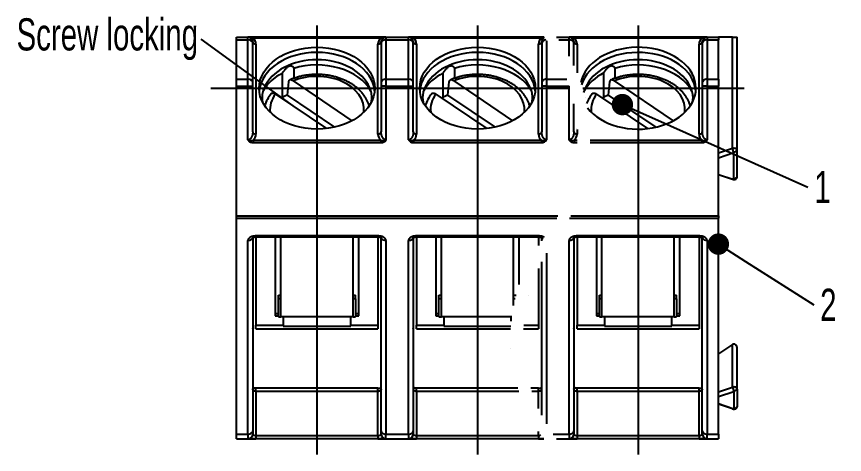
# Model space of a CAD drawing. Header units: millimetres. Extents: x 6 to 292, y 5 to 204.
# Drawn here: x 74.1 to 138.5, y 100.1 to 134.1 of the extents above; entities that cross this region are included whole.
import ezdxf
from ezdxf import colors
from ezdxf.entities.mleader import LeaderData, LeaderLine
from ezdxf.lldxf.tags import DXFTag
from ezdxf.math import Vec2, Vec3

# ---------------------------------------------------------------- set-up
doc = ezdxf.new("R2010")
doc.units = ezdxf.units.MM
for name, color, linetype in [('200123617', 7, 'Continuous'), ('DV3_尺寸层', 7, 'Continuous'), ('DV4_尺寸层', 7, 'Continuous'), ('尺寸层', 7, 'Continuous')]:
    doc.layers.add(name, color=color, linetype=linetype)
tags = doc.linetypes.add('CENTER2', pattern=[28.575, 19.05, -3.175, 3.175, -3.175]).pattern_tags.tags
tags[10:11] = [DXFTag(74, 4), DXFTag(75, 0), DXFTag(340, '0'), DXFTag(46, 0.0), DXFTag(50, 0.0), DXFTag(44, 0.0), DXFTag(45, 0.0)]
tags[8:9] = [DXFTag(74, 4), DXFTag(75, 0), DXFTag(340, '0'), DXFTag(46, 0.0), DXFTag(50, 0.0), DXFTag(44, 0.0), DXFTag(45, 0.0)]
tags[6:7] = [DXFTag(74, 4), DXFTag(75, 0), DXFTag(340, '0'), DXFTag(46, 0.0), DXFTag(50, 0.0), DXFTag(44, 0.0), DXFTag(45, 0.0)]
tags[4:5] = [DXFTag(74, 4), DXFTag(75, 0), DXFTag(340, '0'), DXFTag(46, 0.0), DXFTag(50, 0.0), DXFTag(44, 0.0), DXFTag(45, 0.0)]
tags = doc.linetypes.add('DIVIDE2', pattern=[15.875, 6.35, -3.175, 0, -3.175, 0, -3.175]).pattern_tags.tags
tags[14:15] = [DXFTag(74, 4), DXFTag(75, 0), DXFTag(340, '0'), DXFTag(46, 0.0), DXFTag(50, 0.0), DXFTag(44, 0.0), DXFTag(45, 0.0)]
tags[12:13] = [DXFTag(74, 4), DXFTag(75, 0), DXFTag(340, '0'), DXFTag(46, 0.0), DXFTag(50, 0.0), DXFTag(44, 0.0), DXFTag(45, 0.0)]
tags[10:11] = [DXFTag(74, 4), DXFTag(75, 0), DXFTag(340, '0'), DXFTag(46, 0.0), DXFTag(50, 0.0), DXFTag(44, 0.0), DXFTag(45, 0.0)]
tags[8:9] = [DXFTag(74, 4), DXFTag(75, 0), DXFTag(340, '0'), DXFTag(46, 0.0), DXFTag(50, 0.0), DXFTag(44, 0.0), DXFTag(45, 0.0)]
tags[6:7] = [DXFTag(74, 4), DXFTag(75, 0), DXFTag(340, '0'), DXFTag(46, 0.0), DXFTag(50, 0.0), DXFTag(44, 0.0), DXFTag(45, 0.0)]
tags[4:5] = [DXFTag(74, 4), DXFTag(75, 0), DXFTag(340, '0'), DXFTag(46, 0.0), DXFTag(50, 0.0), DXFTag(44, 0.0), DXFTag(45, 0.0)]

# ---------------------------------------------------------------- blocks, each defined once
blk = doc.blocks.new('_DOT')
at = {"color": 0}
blk.add_line((0, 0), (-1, 0), dxfattribs=at)
at = {"color": 0, "const_width": 0.333}
blk.add_lwpolyline([(-0.1665, 0, 1), (0.1665, 0, 1)], format="xyb", close=True, dxfattribs=at)
blk = doc.blocks.new('_SE_FILLED')
at = {"color": 0}
blk.add_line((0, 0), (-1, 0), dxfattribs=at)
blk.add_solid([(0, 0), (-1, -0.1665), (-1, 0.1665), (0, 0)], dxfattribs=at)
blk = doc.blocks.new('SE3')
at = {"layer": '200123617', "color": 7, "linetype": 'Continuous'}
for p, q in [((91.21, 132.53), (92.085, 132.53)), ((91.21, 132.53), (92.085, 132.53)), ((91.21, 132.311), (91.21, 132.53)), ((91.21, 129.25), (91.21, 132.311)), ((91.21, 132.311), (92.085, 132.311)), ((92.487, 132.53), (92.085, 132.53)), ((92.085, 132.311), (92.085, 132.53)), ((92.085, 129.25), (92.085, 132.311)), ((92.46, 132.045), (92.46, 132.155)), ((92.487, 132.53), (92.828, 132.53)), ((102.433, 132.53), (92.487, 132.53)), ((92.487, 132.457), (92.487, 132.53)), ((102.433, 132.457), (92.487, 132.457)), ((102.835, 132.53), (102.433, 132.53)), ((102.433, 132.457), (102.433, 132.53)), ((102.46, 132.155), (102.46, 132.045)), ((102.835, 132.53), (104.585, 132.53)), ((102.835, 132.53), (102.835, 132.311)), ((102.835, 132.311), (104.585, 132.311)), ((102.835, 132.311), (102.835, 129.25)), ((104.987, 132.53), (104.585, 132.53)), ((104.585, 132.311), (104.585, 132.53)), ((104.585, 129.25), (104.585, 132.311)), ((104.96, 132.045), (104.96, 132.155)), ((114.933, 132.53), (104.987, 132.53)), ((104.987, 132.457), (104.987, 132.53)), ((114.933, 132.457), (104.987, 132.457)), ((115.12, 132.53), (114.933, 132.53)), ((114.933, 132.457), (114.933, 132.53)), ((114.96, 132.155), (114.96, 132.045)), ((115.335, 132.236), (115.335, 129.25)), ((92.46, 128.985), (92.46, 132.045)), ((92.71, 131.979), (92.71, 124.986)), ((102.21, 124.986), (102.21, 131.979)), ((102.46, 132.045), (102.46, 128.985)), ((104.96, 128.985), (104.96, 132.045)), ((105.21, 131.979), (105.21, 124.986)), ((114.71, 124.986), (114.71, 131.979)), ((114.96, 132.045), (114.96, 128.985)), ((94.791, 127.848), (94.791, 129.742)), ((95.657, 130.095), (95.657, 129.317)), ((107.291, 127.848), (107.291, 129.742)), ((108.157, 130.095), (108.157, 129.317)), ((91.21, 128.72), (91.21, 129.25)), ((91.21, 129.25), (92.085, 129.25)), ((92.085, 128.72), (92.085, 129.25)), ((92.46, 128.72), (92.46, 128.985)), ((95.236, 129.046), (95.135, 128.022)), ((95.608, 129.117), (100.188, 126.023)), ((102.46, 128.985), (102.46, 128.72)), ((102.835, 129.25), (104.585, 129.25)), ((102.835, 129.25), (102.835, 128.72)), ((104.585, 128.72), (104.585, 129.25)), ((104.96, 128.72), (104.96, 128.985)), ((107.736, 129.046), (107.635, 128.022)), ((108.108, 129.117), (112.688, 126.023)), ((114.96, 128.985), (114.96, 128.72)), ((115.335, 129.25), (115.335, 128.72)), ((115.335, 129.25), (116.91, 129.25)), ((91.21, 128.72), (92.085, 128.72)), ((91.21, 118.634), (91.21, 128.72)), ((92.085, 124.538), (92.085, 128.72)), ((92.085, 128.72), (92.46, 128.72)), ((92.46, 125.163), (92.46, 128.72)), ((102.835, 128.72), (102.46, 128.72)), ((102.46, 128.72), (102.46, 125.163)), ((102.835, 128.72), (104.585, 128.72)), ((102.835, 128.72), (102.835, 124.538)), ((104.585, 124.538), (104.585, 128.72)), ((104.585, 128.72), (104.96, 128.72)), ((104.96, 125.163), (104.96, 128.72)), ((114.96, 128.72), (114.96, 125.163)), ((115.335, 128.72), (114.96, 128.72)), ((115.335, 128.72), (115.335, 124.538)), ((115.335, 128.72), (117.085, 128.72)), ((117.085, 124.538), (117.085, 128.72)), ((94.226, 128.095), (98.194, 125.414)), ((95.135, 128.022), (98.834, 125.523)), ((106.726, 128.095), (110.694, 125.414)), ((107.635, 128.022), (111.334, 125.523)), ((117.46, 125.163), (117.46, 127.33)), ((117.71, 125.337), (117.71, 124.986)), ((92.487, 124.507), (102.433, 124.507)), ((92.487, 124.507), (92.487, 124.331)), ((102.433, 124.507), (102.433, 124.331)), ((104.96, 124.501), (104.987, 124.507)), ((104.987, 124.507), (114.933, 124.507)), ((104.987, 124.507), (104.987, 124.331)), ((114.933, 124.507), (114.933, 124.331)), ((117.487, 124.507), (117.723, 124.507)), ((117.487, 124.507), (117.487, 124.331)), ((92.487, 124.331), (102.433, 124.331)), ((104.96, 124.331), (104.987, 124.331)), ((104.987, 124.331), (114.933, 124.331)), ((117.487, 124.331), (117.719, 124.331)), ((91.21, 118.634), (116.216, 118.634)), ((91.21, 118.457), (91.21, 118.634)), ((91.21, 118.457), (116.121, 118.457)), ((91.21, 101.646), (91.21, 118.457)), ((92.085, 101.646), (92.085, 116.709)), ((92.46, 116.974), (92.46, 101.912)), ((102.212, 117.063), (92.71, 117.063)), ((92.71, 116.99), (92.71, 117.063)), ((92.71, 116.99), (92.71, 110.125)), ((92.71, 116.99), (102.21, 116.99)), ((94.21, 116.99), (94.21, 110.863)), ((94.647, 110.771), (94.647, 116.99)), ((100.272, 110.771), (100.272, 116.99)), ((100.71, 110.863), (100.71, 116.99)), ((102.21, 116.99), (102.21, 110.125)), ((102.46, 101.912), (102.46, 116.935)), ((102.835, 116.709), (102.835, 101.646)), ((104.585, 101.646), (104.585, 116.709)), ((104.96, 116.974), (104.96, 101.912)), ((114.712, 117.063), (105.21, 117.063)), ((105.21, 116.99), (105.21, 117.063)), ((105.21, 116.99), (105.21, 110.125)), ((105.21, 116.99), (114.71, 116.99)), ((106.71, 116.99), (106.71, 110.863)), ((107.147, 110.771), (107.147, 116.99)), ((112.772, 111.663), (112.772, 116.99)), ((113.21, 113.286), (113.21, 116.99)), ((114.71, 116.99), (114.71, 116.326)), ((114.96, 116.687), (114.96, 116.935)), ((94.46, 112.186), (94.46, 112.461)), ((94.46, 112.461), (94.647, 112.461)), ((94.46, 110.771), (94.46, 112.186)), ((94.647, 112.186), (94.46, 112.186)), ((100.272, 112.461), (100.46, 112.461)), ((100.46, 112.186), (100.272, 112.186)), ((100.46, 112.186), (100.46, 112.461)), ((100.46, 112.186), (100.46, 110.771)), ((106.96, 112.186), (106.96, 112.461)), ((106.96, 112.461), (107.147, 112.461)), ((106.96, 110.771), (106.96, 112.186)), ((107.147, 112.186), (106.96, 112.186)), ((112.772, 112.461), (112.96, 112.461)), ((112.889, 112.186), (112.772, 112.186)), ((94.21, 111.047), (94.46, 111.047)), ((94.21, 110.863), (94.46, 110.863)), ((100.46, 111.047), (100.71, 111.047)), ((100.46, 110.863), (100.71, 110.863)), ((106.71, 111.047), (106.96, 111.047)), ((106.71, 110.863), (106.96, 110.863)), ((94.46, 110.771), (94.647, 110.771)), ((94.835, 110.771), (94.647, 110.771)), ((94.835, 110.771), (94.835, 110.039)), ((100.085, 110.771), (94.835, 110.771)), ((100.085, 110.039), (100.085, 110.771)), ((100.272, 110.771), (100.085, 110.771)), ((100.272, 110.771), (100.46, 110.771)), ((106.96, 110.771), (107.147, 110.771)), ((107.335, 110.771), (107.147, 110.771)), ((107.335, 110.771), (107.335, 110.039)), ((112.585, 110.771), (107.335, 110.771)), ((112.585, 110.428), (112.585, 110.771)), ((112.625, 110.771), (112.585, 110.771)), ((92.71, 109.854), (92.71, 110.125)), ((92.71, 110.125), (94.835, 110.125)), ((92.71, 109.854), (102.21, 109.854)), ((94.835, 110.039), (100.085, 110.039)), ((100.085, 110.125), (102.21, 110.125)), ((102.21, 110.125), (102.21, 109.854)), ((105.21, 109.854), (105.21, 110.125)), ((105.21, 110.125), (107.335, 110.125)), ((105.21, 109.854), (112.539, 109.854)), ((107.335, 110.039), (112.551, 110.039)), ((102.21, 105.226), (92.71, 105.226)), ((92.71, 104.976), (92.71, 105.224)), ((102.21, 104.976), (102.21, 105.226)), ((113.104, 105.226), (105.21, 105.226)), ((105.21, 104.976), (105.21, 105.224)), ((102.21, 104.976), (92.71, 104.976)), ((92.71, 104.976), (92.71, 101.53)), ((102.21, 101.53), (102.21, 104.976)), ((113.184, 104.976), (105.21, 104.976)), ((105.21, 104.976), (105.21, 101.53)), ((92.46, 101.912), (92.46, 101.655)), ((102.46, 101.655), (102.46, 101.912)), ((104.96, 101.912), (104.96, 101.655)), ((114.71, 101.53), (114.71, 101.86)), ((91.21, 101.646), (92.085, 101.646)), ((91.21, 101.28), (91.21, 101.646)), ((91.21, 101.28), (92.085, 101.28)), ((92.085, 101.646), (92.085, 101.28)), ((92.108, 101.28), (92.71, 101.28)), ((92.71, 101.53), (92.71, 101.28)), ((102.21, 101.53), (92.71, 101.53)), ((102.21, 101.28), (92.71, 101.28)), ((102.21, 101.53), (102.21, 101.28)), ((102.21, 101.28), (102.813, 101.28)), ((102.835, 101.646), (104.585, 101.646)), ((102.835, 101.28), (102.835, 101.646)), ((102.835, 101.28), (104.585, 101.28)), ((104.585, 101.646), (104.585, 101.28)), ((104.608, 101.28), (105.21, 101.28)), ((114.71, 101.53), (105.21, 101.53)), ((105.21, 101.53), (105.21, 101.28)), ((114.71, 101.28), (105.21, 101.28)), ((114.71, 101.53), (114.71, 101.28)), ((114.71, 101.28), (115.12, 101.28))]:
    blk.add_line(p, q, dxfattribs=at)
for centre, radius, start, end in [((92.085, 132.155), 0.375, 0, 90), ((92.085, 131.979), 0.625, 0.00001, 49.96765), ((102.835, 131.979), 0.625, 130.03228, 180.00002), ((102.983, 130.576), 1.96, 94.34036, 106.30561), ((102.835, 132.155), 0.375, 90, 180), ((104.585, 132.155), 0.375, 0, 90), ((104.814, 131.792), 0.688, 75.4511, 77.76517), ((104.585, 131.979), 0.625, 0.00001, 49.96765), ((115.335, 131.979), 0.625, 130.03228, 180.00002), ((115.483, 130.576), 1.96, 100.11313, 106.30561), ((115.335, 132.155), 0.375, 118.69444, 180), ((95.848, 126.496), 2.544, 140.25256, 163.95155), ((108.348, 126.496), 2.544, 140.25256, 163.95649), ((92.336, 125.192), 0.701, 248.97663, 282.39388), ((92.085, 124.986), 0.625, 310.03178, 0), ((102.835, 124.986), 0.625, 180.00006, 229.96739), ((102.46, 124.773), 0.443, 266.54536, 327.96774), ((102.594, 125.049), 0.565, 253.41235, 295.21626), ((104.839, 125.212), 0.721, 249.32497, 279.6119), ((104.954, 124.764), 0.433, 211.54774, 270.77217), ((113.613, 124.416), 8.654, 179.43773, 180.56455), ((104.584, 124.986), 0.626, 310.05611, 359.99038), ((115.335, 124.986), 0.625, 180.00006, 229.96739), ((115.094, 125.049), 0.565, 253.41235, 295.21626), ((114.96, 124.773), 0.443, 266.54536, 327.96774), ((117.336, 125.192), 0.701, 248.97663, 282.39388), ((117.085, 124.986), 0.625, 310.03178, 0), ((102.241, 105.841), 0.616, 266.75644, 290.73011), ((92.085, 101.655), 0.375, 270, 0), ((92.122, 102.048), 0.766, 269.36436, 283.55732), ((92.332, 70.995), 30.291, 89.27514, 90.25357), ((92.723, 101.87), 0.34, 219.15833, 267.71576), ((102.588, 71.001), 30.285, 89.7463, 90.72491), ((102.196, 101.87), 0.34, 272.28424, 320.84167), ((102.835, 101.655), 0.375, 180, 270), ((102.814, 102.139), 0.859, 256.84837, 271.18333), ((104.585, 101.655), 0.375, 270, 0), ((104.622, 102.048), 0.766, 269.36436, 283.55732), ((104.832, 70.995), 30.291, 89.27514, 90.25357), ((105.223, 101.87), 0.34, 219.15833, 267.71576), ((115.088, 71.001), 30.285, 89.94627, 90.72491), ((114.696, 101.87), 0.34, 272.28424, 305.39625)]:
    blk.add_arc(centre, radius, start, end, dxfattribs=at)
for centre, major_axis, ratio, start_param, end_param in [((92.085, 132.045), (-0.375, 0), 0.707107, 3.141593, 4.712389), ((92.71, 132.155), (-0.25, 0), 0.707107, 0, 1.570796), ((102.21, 132.155), (0.25, 0), 0.707107, 4.712391, 6.283185), ((102.835, 132.045), (0.375, 0), 0.707107, 1.570796, 3.141593), ((104.585, 132.045), (-0.375, 0), 0.707107, 3.141593, 4.712389), ((105.21, 132.155), (-0.25, 0), 0.707107, 0, 1.570796), ((114.71, 132.155), (0.25, 0), 0.707107, 4.712391, 6.283185), ((115.335, 132.045), (0.375, 0), 0.707107, 1.708416, 3.141593), ((97.46, 128.152), (-4.5, 0), 0.707107, 3.204633, 6.220145), ((109.96, 128.152), (-4.5, 0), 0.707107, 3.204633, 6.220145), ((97.46, 127.749), (4.269, 0), 0.707107, 0.290879, 2.850714), ((97.46, 127.18), (4.5, 0), 0.707107, 0.371247, 1.983054), ((109.96, 127.749), (-4.269, 0), 0.707107, 3.432471, 5.992307), ((109.96, 127.18), (4.5, 0), 0.707107, 0.371247, 1.983054), ((97.46, 127.18), (4.5, 0), 0.707107, 2.205736, 2.769288), ((97.46, 126.888), (-3.656, 0), 0.707107, 3.064078, 5.24347), ((109.96, 127.18), (4.5, 0), 0.707107, 2.205736, 2.769288), ((109.96, 126.888), (-3.656, 0), 0.707107, 3.064078, 5.24347), ((92.085, 128.985), (-0.375, 0), 0.707107, 3.141593, 4.712389), ((102.835, 128.985), (0.375, 0), 0.707107, 1.570796, 3.141593), ((104.585, 128.985), (-0.375, 0), 0.707107, 3.141593, 4.712389), ((115.335, 128.985), (0.375, 0), 0.707107, 1.570796, 3.141593), ((97.46, 127.749), (4.269, 0), 0.707107, -3.432471, -3.421196), ((97.46, 127.749), (4.269, 0), 0.707107, 0.286917, 0.290879), ((109.96, 127.749), (-4.269, 0), 0.707107, -0.290879, -0.279603), ((109.96, 127.749), (-4.269, 0), 0.707107, 3.428509, 3.432471), ((97.46, 126.888), (3.656, 0), 0.707107, 2.655947, 3.219107), ((97.46, 125.474), (-4.289, 0), 0.707107, -0.99798, -0.86684), ((109.96, 126.888), (3.656, 0), 0.707107, 2.655947, 3.219107), ((109.96, 125.474), (-4.289, 0), 0.707107, -0.99798, -0.86684), ((92.71, 125.163), (-0.25, 0), 0.707107, 0, 1.570794), ((102.21, 125.163), (0.25, 0), 0.707107, 4.712389, 6.283185), ((105.21, 125.163), (-0.25, 0), 0.707107, 0, 1.570794), ((114.71, 125.163), (0.25, 0), 0.707107, 4.712389, 6.283185), ((117.71, 125.163), (-0.25, 0), 0.707107, 0, 1.570794), ((92.085, 116.974), (0.375, 0), 0.707107, 4.712389, 6.283185), ((102.835, 116.974), (-0.375, 0), 0.707001, 0.208736, 1.570927), ((104.585, 116.974), (0.375, 0), 0.707107, 4.712389, 6.283185), ((115.335, 116.974), (-0.375, 0), 0.707001, 0.208736, 0.692135), ((92.085, 101.912), (0.375, 0), 0.707107, 4.712389, 6.283185), ((102.835, 101.912), (-0.375, 0), 0.707107, 0, 1.570796), ((104.585, 101.912), (0.375, 0), 0.707107, 4.712389, 6.283185)]:
    blk.add_ellipse(centre, major_axis=major_axis, ratio=ratio, start_param=start_param, end_param=end_param, dxfattribs=at)
for centre in [(97.46, 128.553), (109.96, 128.553)]:
    blk.add_ellipse(centre, major_axis=(-4.5, 0), ratio=0.707107, dxfattribs=at)
for points, knots in [([(92.487, 132.457), (92.451, 132.463), (92.385, 132.473), (92.294, 132.495), (92.216, 132.514), (92.148, 132.528), (92.105, 132.529), (92.085, 132.53)], [0, 0, 0, 0, 0.262824, 0.490058, 0.683746, 0.850694, 1, 1, 1, 1]), ([(104.96, 132.464), (104.929, 132.471), (104.87, 132.485), (104.792, 132.497), (104.724, 132.512), (104.658, 132.527), (104.611, 132.529), (104.585, 132.53)], [0, 0, 0, 0, 0.246357, 0.474204, 0.617548, 0.793631, 1, 1, 1, 1]), ([(94.791, 129.742), (94.837, 129.816), (94.888, 129.891), (94.947, 129.967), (94.992, 130.025), (95.042, 130.084), (95.102, 130.142), (95.124, 130.163), (95.147, 130.184), (95.172, 130.204), (95.198, 130.224), (95.225, 130.243), (95.254, 130.259), (95.274, 130.27), (95.295, 130.28), (95.314, 130.287), (95.334, 130.295), (95.354, 130.3), (95.371, 130.303), (95.396, 130.307), (95.419, 130.307), (95.439, 130.304), (95.475, 130.3), (95.503, 130.287), (95.527, 130.271), (95.592, 130.227), (95.629, 130.163), (95.657, 130.095)], [0, 0, 0, 0, 0.201319, 0.201319, 0.201319, 0.355503, 0.355503, 0.355503, 0.410822, 0.410822, 0.410822, 0.467025, 0.467025, 0.467025, 0.506276, 0.506276, 0.506276, 0.545479, 0.545479, 0.545479, 0.602118, 0.602118, 0.602118, 0.707544, 0.707544, 0.707544, 1, 1, 1, 1]), ([(107.291, 129.742), (107.337, 129.816), (107.388, 129.891), (107.447, 129.967), (107.492, 130.025), (107.542, 130.084), (107.602, 130.142), (107.624, 130.163), (107.647, 130.184), (107.672, 130.204), (107.698, 130.224), (107.725, 130.243), (107.754, 130.259), (107.774, 130.27), (107.795, 130.28), (107.814, 130.287), (107.834, 130.295), (107.854, 130.3), (107.871, 130.303), (107.896, 130.307), (107.919, 130.307), (107.939, 130.304), (107.975, 130.3), (108.003, 130.287), (108.027, 130.271), (108.092, 130.227), (108.129, 130.163), (108.157, 130.095)], [0, 0, 0, 0, 0.201319, 0.201319, 0.201319, 0.355503, 0.355503, 0.355503, 0.410822, 0.410822, 0.410822, 0.467025, 0.467025, 0.467025, 0.506276, 0.506276, 0.506276, 0.545479, 0.545479, 0.545479, 0.602118, 0.602118, 0.602118, 0.707544, 0.707544, 0.707544, 1, 1, 1, 1]), ([(101.52, 127.199), (101.515, 127.215), (101.487, 127.306), (101.428, 127.468), (101.325, 127.684), (101.201, 127.894), (101.056, 128.096), (100.891, 128.29), (100.706, 128.474), (100.504, 128.647), (100.284, 128.809), (100.048, 128.958), (99.798, 129.094), (99.536, 129.215), (99.261, 129.321), (98.977, 129.412), (98.685, 129.487), (98.386, 129.546), (98.082, 129.588), (97.775, 129.614), (97.466, 129.622), (97.157, 129.614), (96.85, 129.589), (96.546, 129.548), (96.246, 129.49), (95.953, 129.415), (95.67, 129.325), (95.455, 129.244), (95.35, 129.197), (95.324, 129.185)], [0.0565719, 0.0565719, 0.0565719, 0.0565719, 0.0639106, 0.0994793, 0.1352412, 0.1712391, 0.2074938, 0.2440038, 0.2807486, 0.3176945, 0.3548005, 0.3920249, 0.4293296, 0.4666828, 0.5040603, 0.5414415, 0.5788176, 0.6161849, 0.6535437, 0.6908968, 0.7282492, 0.7656066, 0.8029746, 0.8403586, 0.8777647, 0.9151981, 0.9526621, 0.9901572, 1, 1, 1, 1]), ([(114.02, 127.199), (114.015, 127.215), (113.988, 127.306), (113.928, 127.468), (113.825, 127.684), (113.701, 127.894), (113.556, 128.096), (113.391, 128.29), (113.206, 128.474), (113.004, 128.647), (112.784, 128.809), (112.548, 128.958), (112.298, 129.094), (112.036, 129.215), (111.761, 129.321), (111.477, 129.412), (111.185, 129.487), (110.886, 129.546), (110.582, 129.588), (110.275, 129.614), (109.966, 129.622), (109.657, 129.614), (109.35, 129.589), (109.046, 129.548), (108.746, 129.49), (108.453, 129.415), (108.17, 129.325), (107.955, 129.244), (107.85, 129.197), (107.824, 129.185)], [0.0565579, 0.0565579, 0.0565579, 0.0565579, 0.0639106, 0.0994793, 0.1352412, 0.1712391, 0.2074938, 0.2440038, 0.2807486, 0.3176945, 0.3548005, 0.3920249, 0.4293296, 0.4666828, 0.5040603, 0.5414415, 0.5788176, 0.6161849, 0.6535437, 0.6908968, 0.7282492, 0.7656066, 0.8029746, 0.8403586, 0.8777647, 0.9151981, 0.9526621, 0.9901572, 1, 1, 1, 1]), ([(95.608, 129.117), (95.516, 129.179), (95.426, 129.208), (95.289, 129.183), (95.244, 129.13), (95.236, 129.046)], [0, 0, 0, 0, 0.5, 0.5, 1, 1, 1, 1]), ([(108.108, 129.117), (108.016, 129.179), (107.926, 129.208), (107.789, 129.183), (107.744, 129.13), (107.736, 129.046)], [0, 0, 0, 0, 0.5, 0.5, 1, 1, 1, 1]), ([(93.26, 127.414), (93.247, 127.47), (93.224, 127.593), (93.207, 127.786), (93.212, 127.992), (93.239, 128.197), (93.288, 128.399), (93.333, 128.518), (93.359, 128.585)], [0.7635666, 0.7635666, 0.7635666, 0.7635666, 0.7973469, 0.8384597, 0.8799157, 0.9214872, 0.9628628, 1, 1, 1, 1]), ([(101.554, 128.604), (101.556, 128.6), (101.586, 128.536), (101.631, 128.395), (101.681, 128.197), (101.708, 127.993), (101.713, 127.788), (101.696, 127.592), (101.672, 127.464), (101.658, 127.404)], [0, 0, 0, 0, 0.002161, 0.041956, 0.0822343, 0.1229983, 0.1641679, 0.2055679, 0.2413566, 0.2413566, 0.2413566, 0.2413566]), ([(105.759, 127.418), (105.746, 127.472), (105.724, 127.595), (105.707, 127.786), (105.712, 127.992), (105.739, 128.197), (105.788, 128.399), (105.833, 128.518), (105.859, 128.585)], [0.7644148, 0.7644148, 0.7644148, 0.7644148, 0.7973469, 0.8384597, 0.8799157, 0.9214872, 0.9628628, 1, 1, 1, 1]), ([(114.054, 128.604), (114.056, 128.6), (114.086, 128.536), (114.131, 128.395), (114.181, 128.197), (114.208, 127.993), (114.213, 127.788), (114.196, 127.593), (114.172, 127.466), (114.159, 127.409)], [0, 0, 0, 0, 0.002161, 0.041956, 0.0822343, 0.1229983, 0.1641679, 0.2055679, 0.2404813, 0.2404813, 0.2404813, 0.2404813]), ([(93.891, 128.124), (93.912, 128.15), (93.941, 128.167), (94.044, 128.185), (94.135, 128.157), (94.226, 128.095)], [0.2460375, 0.2460375, 0.2460375, 0.2460375, 0.5, 0.5, 1, 1, 1, 1]), ([(106.391, 128.124), (106.412, 128.15), (106.441, 128.167), (106.544, 128.185), (106.635, 128.157), (106.726, 128.095)], [0.2460375, 0.2460375, 0.2460375, 0.2460375, 0.5, 0.5, 1, 1, 1, 1]), ([(104.96, 125.163), (104.96, 125.136), (104.958, 125.084), (104.95, 125.012), (104.938, 124.947), (104.922, 124.887), (104.904, 124.833), (104.884, 124.785), (104.863, 124.742), (104.84, 124.703), (104.816, 124.67), (104.792, 124.64), (104.766, 124.614), (104.738, 124.592), (104.709, 124.572), (104.679, 124.557), (104.649, 124.546), (104.617, 124.539), (104.596, 124.538), (104.585, 124.538)], [0, 0, 0, 0, 0.058819, 0.117643, 0.176467, 0.235291, 0.294115, 0.352938, 0.411762, 0.470586, 0.52941, 0.588234, 0.647057, 0.705881, 0.764705, 0.823529, 0.882352, 0.941176, 1, 1, 1, 1]), ([(92.47, 116.954), (92.47, 116.954), (92.473, 116.952), (92.482, 116.953), (92.51, 116.962), (92.557, 116.975), (92.628, 116.987), (92.681, 116.989), (92.714, 116.99)], [0.3157054, 0.3157054, 0.3157054, 0.3157054, 0.329401, 0.4407821, 0.5584924, 0.6872237, 0.8321185, 1, 1, 1, 1]), ([(102.205, 116.99), (102.239, 116.989), (102.293, 116.987), (102.367, 116.974), (102.419, 116.958), (102.453, 116.941), (102.47, 116.929), (102.474, 116.924), (102.474, 116.923), (102.474, 116.923)], [0, 0, 0, 0, 0.1719672, 0.323501, 0.4600582, 0.584819, 0.7000069, 0.8071491, 0.842804, 0.842804, 0.842804, 0.842804]), ([(102.21, 117.003), (102.21, 116.994), (102.21, 116.984), (102.208, 117.003), (102.214, 117.04), (102.212, 117.063)], [0.2938184, 0.2938184, 0.2938184, 0.2938184, 0.5, 0.75, 1, 1, 1, 1]), ([(104.97, 116.954), (104.97, 116.954), (104.973, 116.952), (104.982, 116.953), (105.01, 116.962), (105.057, 116.975), (105.128, 116.987), (105.181, 116.989), (105.214, 116.99)], [0.3157054, 0.3157054, 0.3157054, 0.3157054, 0.329401, 0.4407821, 0.5584924, 0.6872237, 0.8321185, 1, 1, 1, 1]), ([(114.705, 116.99), (114.739, 116.989), (114.793, 116.987), (114.867, 116.974), (114.919, 116.958), (114.953, 116.941), (114.97, 116.929), (114.974, 116.924), (114.974, 116.923), (114.974, 116.923)], [0, 0, 0, 0, 0.1719672, 0.323501, 0.4600582, 0.584819, 0.7000069, 0.8071491, 0.842804, 0.842804, 0.842804, 0.842804]), ([(114.71, 117.003), (114.71, 116.994), (114.71, 116.984), (114.708, 117.003), (114.714, 117.04), (114.712, 117.063)], [0.2938184, 0.2938184, 0.2938184, 0.2938184, 0.5, 0.75, 1, 1, 1, 1]), ([(115.16, 116.958), (115.15, 116.964), (115.123, 116.979), (115.077, 117.001), (115.02, 117.021), (114.96, 117.038), (114.898, 117.05), (114.835, 117.058), (114.773, 117.062), (114.73, 117.063), (114.712, 117.063)], [0.454754, 0.454754, 0.454754, 0.454754, 0.5, 0.5714286, 0.6428571, 0.7142857, 0.7857143, 0.8571429, 0.9285714, 1, 1, 1, 1]), ([(92.714, 105.226), (92.676, 105.227), (92.618, 105.228), (92.541, 105.241), (92.49, 105.254), (92.467, 105.263), (92.459, 105.266)], [0, 0, 0, 0, 0.2701307, 0.4905946, 0.6667925, 0.7840916, 0.7840916, 0.7840916, 0.7840916]), ([(102.456, 105.15), (102.453, 105.138), (102.446, 105.116), (102.43, 105.086), (102.41, 105.06), (102.39, 105.04), (102.368, 105.023), (102.346, 105.009), (102.322, 104.998), (102.296, 104.988), (102.269, 104.981), (102.24, 104.977), (102.22, 104.976), (102.21, 104.976)], [0.0892598, 0.0892598, 0.0892598, 0.0892598, 0.1666667, 0.25, 0.3333333, 0.4166667, 0.5, 0.5833333, 0.6666667, 0.75, 0.8333333, 0.9166667, 1, 1, 1, 1]), ([(105.214, 105.226), (105.176, 105.227), (105.118, 105.228), (105.041, 105.241), (104.99, 105.254), (104.967, 105.263), (104.959, 105.266)], [0, 0, 0, 0, 0.2701318, 0.4905967, 0.6667953, 0.7840949, 0.7840949, 0.7840949, 0.7840949])]:
    blk.add_open_spline(points, degree=3, knots=knots, dxfattribs=at)
for points in [[(92.46, 125.163), (92.46, 125.136), (92.458, 125.084), (92.45, 125.012), (92.438, 124.947), (92.422, 124.887), (92.404, 124.833), (92.384, 124.785), (92.363, 124.742), (92.34, 124.703), (92.316, 124.67), (92.292, 124.64), (92.266, 124.614), (92.238, 124.592), (92.209, 124.572), (92.179, 124.557), (92.149, 124.546), (92.117, 124.539), (92.096, 124.538), (92.085, 124.538)], [(102.835, 124.538), (102.824, 124.538), (102.804, 124.539), (102.774, 124.545), (102.745, 124.555), (102.716, 124.569), (102.686, 124.588), (102.655, 124.613), (102.624, 124.644), (102.594, 124.682), (102.565, 124.727), (102.538, 124.778), (102.514, 124.838), (102.492, 124.905), (102.475, 124.981), (102.463, 125.066), (102.46, 125.129), (102.46, 125.163)], [(115.335, 124.538), (115.324, 124.538), (115.304, 124.539), (115.274, 124.545), (115.245, 124.555), (115.216, 124.569), (115.186, 124.588), (115.155, 124.613), (115.124, 124.644), (115.094, 124.682), (115.065, 124.727), (115.038, 124.778), (115.014, 124.838), (114.992, 124.905), (114.975, 124.981), (114.963, 125.066), (114.96, 125.129), (114.96, 125.163)], [(117.46, 125.163), (117.46, 125.136), (117.458, 125.084), (117.45, 125.012), (117.438, 124.947), (117.422, 124.887), (117.404, 124.833), (117.384, 124.785), (117.363, 124.742), (117.34, 124.703), (117.316, 124.67), (117.292, 124.64), (117.266, 124.614), (117.238, 124.592), (117.209, 124.572), (117.179, 124.557), (117.149, 124.546), (117.117, 124.539), (117.096, 124.538), (117.085, 124.538)], [(92.085, 124.538), (92.091, 124.525), (92.107, 124.498), (92.142, 124.458), (92.188, 124.419), (92.245, 124.384), (92.314, 124.355), (92.395, 124.336), (92.455, 124.331), (92.487, 124.331)], [(117.085, 124.538), (117.091, 124.525), (117.107, 124.498), (117.142, 124.458), (117.188, 124.419), (117.245, 124.384), (117.314, 124.355), (117.395, 124.336), (117.455, 124.331), (117.487, 124.331)], [(92.71, 117.063), (92.689, 117.063), (92.647, 117.062), (92.584, 117.058), (92.522, 117.05), (92.46, 117.038), (92.4, 117.021), (92.343, 117.001), (92.291, 116.976), (92.242, 116.948), (92.199, 116.915), (92.161, 116.88), (92.129, 116.841), (92.104, 116.799), (92.089, 116.755), (92.085, 116.725), (92.085, 116.709)], [(102.835, 116.709), (102.835, 116.725), (102.831, 116.755), (102.815, 116.799), (102.791, 116.841), (102.759, 116.88), (102.721, 116.915), (102.677, 116.947), (102.629, 116.976), (102.577, 117.001), (102.52, 117.021), (102.46, 117.038), (102.398, 117.05), (102.335, 117.058), (102.273, 117.062), (102.23, 117.063), (102.212, 117.063)], [(105.21, 117.063), (105.189, 117.063), (105.147, 117.062), (105.084, 117.058), (105.022, 117.05), (104.96, 117.038), (104.9, 117.021), (104.843, 117.001), (104.791, 116.976), (104.742, 116.948), (104.699, 116.915), (104.661, 116.88), (104.629, 116.841), (104.604, 116.799), (104.589, 116.755), (104.585, 116.725), (104.585, 116.709)], [(92.459, 109.845), (92.459, 109.854), (92.458, 109.864), (92.457, 109.873)], [(104.959, 109.845), (104.959, 109.854), (104.958, 109.864), (104.957, 109.873)], [(92.71, 104.976), (92.681, 104.976), (92.628, 104.984), (92.564, 105.013), (92.52, 105.048), (92.49, 105.085), (92.471, 105.121), (92.462, 105.156), (92.46, 105.178), (92.46, 105.189)], [(105.21, 104.976), (105.181, 104.976), (105.128, 104.984), (105.064, 105.013), (105.02, 105.048), (104.99, 105.085), (104.971, 105.121), (104.962, 105.156), (104.96, 105.178), (104.96, 105.189)]]:
    blk.add_open_spline(points, degree=3, dxfattribs=at)
at = {"layer": 'DV3_尺寸层', "color": 7, "linetype": 'CENTER2'}
for p, q in [((97.46, 133.441), (97.46, 100.076)), ((109.96, 133.441), (109.96, 100.076)), ((89.21, 128.553), (117.147, 128.553))]:
    blk.add_line(p, q, dxfattribs=at)
blk = doc.blocks.new('SE4')
at = {"layer": '200123617', "color": 7, "linetype": 'Continuous'}
for p, q in [((116.12, 132.53), (117.085, 132.53)), ((116.282, 132.311), (117.085, 132.311)), ((117.085, 132.311), (117.085, 132.53)), ((117.487, 132.53), (117.085, 132.53)), ((117.085, 131.043), (117.085, 132.311)), ((117.46, 132.045), (117.46, 132.155)), ((127.433, 132.53), (117.487, 132.53)), ((117.487, 132.457), (117.487, 132.53)), ((127.433, 132.457), (117.487, 132.457)), ((127.835, 132.53), (127.433, 132.53)), ((127.433, 132.457), (127.433, 132.53)), ((127.46, 132.155), (127.46, 132.045)), ((127.835, 132.53), (127.835, 132.311)), ((127.835, 132.53), (128.71, 132.53)), ((127.835, 132.311), (127.835, 129.25)), ((127.835, 132.311), (128.71, 132.311)), ((129.817, 132.53), (128.71, 132.53)), ((128.71, 132.53), (128.71, 132.311)), ((128.71, 129.25), (128.71, 132.311)), ((129.817, 132.53), (130.172, 132.53)), ((129.817, 123.863), (129.817, 132.53)), ((130.172, 123.703), (130.172, 132.53)), ((117.46, 130.316), (117.46, 132.045)), ((117.71, 131.979), (117.71, 129.757)), ((127.21, 124.986), (127.21, 131.979)), ((127.46, 132.045), (127.46, 128.985)), ((119.791, 127.848), (119.791, 129.742)), ((120.657, 130.095), (120.657, 129.317)), ((120.236, 129.046), (120.135, 128.022)), ((120.608, 129.117), (125.188, 126.023)), ((127.46, 128.985), (127.46, 128.72)), ((127.835, 129.25), (127.835, 128.72)), ((127.835, 129.25), (128.71, 129.25)), ((128.71, 129.25), (128.71, 128.72)), ((127.46, 128.72), (127.46, 125.163)), ((127.835, 128.72), (127.46, 128.72)), ((127.835, 128.72), (127.835, 124.538)), ((127.835, 128.72), (128.71, 128.72)), ((128.71, 118.634), (128.71, 128.72)), ((119.226, 128.095), (123.194, 125.414)), ((120.135, 128.022), (123.834, 125.523)), ((118.723, 124.507), (127.433, 124.507)), ((127.433, 124.507), (127.433, 124.331)), ((118.719, 124.331), (127.433, 124.331)), ((129.817, 123.863), (128.71, 123.498)), ((129.922, 123.526), (129.817, 123.863)), ((129.922, 123.526), (128.71, 123.126)), ((129.922, 123.526), (130.172, 123.703)), ((129.922, 121.454), (129.922, 123.526)), ((130.172, 121.631), (130.172, 123.703)), ((128.71, 121.854), (129.922, 121.454)), ((128.71, 121.836), (129.817, 121.471)), ((129.922, 121.454), (129.817, 121.471)), ((129.922, 121.454), (130.172, 121.631)), ((117.216, 118.634), (128.71, 118.634)), ((128.71, 118.634), (128.71, 118.457)), ((117.121, 118.457), (128.71, 118.457)), ((128.71, 101.646), (128.71, 118.457)), ((117.085, 101.646), (117.085, 116.709)), ((117.46, 116.974), (117.46, 101.912)), ((127.212, 117.063), (117.71, 117.063)), ((117.71, 116.99), (117.71, 117.063)), ((117.71, 116.99), (117.71, 110.125)), ((117.71, 116.99), (127.21, 116.99)), ((119.21, 116.99), (119.21, 110.863)), ((119.647, 110.771), (119.647, 116.99)), ((125.272, 110.771), (125.272, 116.99)), ((125.71, 110.863), (125.71, 116.99)), ((127.21, 116.99), (127.21, 110.125)), ((127.46, 101.912), (127.46, 116.935)), ((127.835, 116.709), (127.835, 101.646)), ((115.335, 115.73), (115.335, 102.456)), ((114.96, 103.134), (114.96, 115.052)), ((114.71, 114.539), (114.71, 110.125)), ((119.46, 112.186), (119.46, 112.461)), ((119.46, 112.461), (119.647, 112.461)), ((119.46, 110.771), (119.46, 112.186)), ((119.647, 112.186), (119.46, 112.186)), ((125.272, 112.461), (125.46, 112.461)), ((125.46, 112.186), (125.272, 112.186)), ((125.46, 112.186), (125.46, 112.461)), ((125.46, 112.186), (125.46, 110.771)), ((119.21, 111.047), (119.46, 111.047)), ((119.21, 110.863), (119.46, 110.863)), ((125.46, 111.047), (125.71, 111.047)), ((125.46, 110.863), (125.71, 110.863)), ((119.46, 110.771), (119.647, 110.771)), ((119.835, 110.771), (119.647, 110.771)), ((119.835, 110.771), (119.835, 110.039)), ((125.085, 110.771), (119.835, 110.771)), ((125.085, 110.039), (125.085, 110.771)), ((125.272, 110.771), (125.085, 110.771)), ((125.272, 110.771), (125.46, 110.771)), ((113.539, 109.854), (114.71, 109.854)), ((113.557, 110.125), (114.71, 110.125)), ((114.71, 110.125), (114.71, 109.854)), ((117.71, 109.854), (117.71, 110.125)), ((117.71, 110.125), (119.835, 110.125)), ((117.71, 109.854), (127.21, 109.854)), ((119.835, 110.039), (125.085, 110.039)), ((125.085, 110.125), (127.21, 110.125)), ((127.21, 110.125), (127.21, 109.854)), ((129.817, 108.622), (128.71, 107.893)), ((129.817, 105.305), (129.817, 108.622)), ((130.172, 105.145), (130.172, 108.302)), ((114.71, 105.226), (114.104, 105.226)), ((114.71, 104.976), (114.71, 105.226)), ((127.21, 105.226), (117.71, 105.226)), ((117.71, 104.976), (117.71, 105.224)), ((127.21, 104.976), (127.21, 105.226)), ((128.71, 104.94), (129.817, 105.305)), ((129.817, 105.305), (129.922, 104.968)), ((130.172, 105.145), (129.922, 104.968)), ((130.172, 105.145), (130.172, 103.78)), ((114.71, 104.976), (114.184, 104.976)), ((114.71, 103.647), (114.71, 104.976)), ((127.21, 104.976), (117.71, 104.976)), ((117.71, 104.976), (117.71, 101.53)), ((127.21, 101.53), (127.21, 104.976)), ((128.71, 104.568), (129.922, 104.968)), ((129.922, 104.968), (129.922, 103.603)), ((129.922, 103.603), (128.71, 104.003)), ((129.817, 103.62), (128.71, 103.985)), ((130.172, 103.78), (129.922, 103.603)), ((129.817, 103.62), (129.922, 103.603)), ((117.46, 101.912), (117.46, 101.655)), ((127.46, 101.655), (127.46, 101.912)), ((115.856, 101.646), (117.085, 101.646)), ((116.12, 101.28), (117.085, 101.28)), ((117.085, 101.646), (117.085, 101.28)), ((117.108, 101.28), (117.71, 101.28)), ((127.21, 101.53), (117.71, 101.53)), ((117.71, 101.53), (117.71, 101.28)), ((127.21, 101.28), (117.71, 101.28)), ((127.21, 101.53), (127.21, 101.28)), ((127.21, 101.28), (127.813, 101.28)), ((127.835, 101.28), (127.835, 101.646)), ((127.835, 101.646), (128.71, 101.646)), ((127.835, 101.28), (128.71, 101.28)), ((128.71, 101.646), (128.71, 101.28))]:
    blk.add_line(p, q, dxfattribs=at)
for centre, radius, start, end in [((117.085, 132.155), 0.375, 0, 90), ((117.085, 131.979), 0.625, 0.00001, 49.96765), ((127.835, 131.979), 0.625, 130.03228, 180.00002), ((127.983, 130.576), 1.96, 94.34036, 106.30561), ((127.835, 132.155), 0.375, 90, 180), ((120.848, 126.496), 2.544, 140.25256, 160.18259), ((127.835, 124.986), 0.625, 180.00006, 229.96739), ((127.594, 125.049), 0.565, 253.41235, 295.21626), ((127.46, 124.773), 0.443, 266.54536, 327.96774), ((114.741, 105.841), 0.616, 266.75633, 290.7306), ((127.241, 105.841), 0.616, 266.75644, 290.7301), ((117.085, 101.655), 0.375, 270, 0), ((117.122, 102.048), 0.766, 269.36436, 283.55732), ((117.332, 70.995), 30.291, 89.27514, 90.25357), ((117.723, 101.87), 0.34, 219.15833, 267.71576), ((127.588, 71.001), 30.285, 89.7463, 90.72491), ((127.196, 101.87), 0.34, 272.28424, 320.84168), ((127.835, 101.655), 0.375, 180, 270), ((127.814, 102.139), 0.859, 256.84837, 271.18333)]:
    blk.add_arc(centre, radius, start, end, dxfattribs=at)
for centre, major_axis, ratio, start_param, end_param in [((117.085, 132.045), (-0.375, 0), 0.707107, 3.141593, 4.712389), ((117.71, 132.155), (-0.25, 0), 0.707107, 0, 1.570796), ((127.21, 132.155), (0.25, 0), 0.707107, 4.712391, 6.283185), ((127.835, 132.045), (0.375, 0), 0.707107, 1.570796, 3.141593), ((122.46, 128.553), (-4.5, 0), 0.707107, 0.504397, 6.144724), ((122.46, 128.152), (-4.5, 0), 0.707107, 3.204633, 6.071044), ((122.46, 127.749), (-4.269, 0), 0.707107, 3.432471, 5.992307), ((122.46, 127.18), (4.5, 0), 0.707107, 0.371247, 1.983054), ((122.46, 127.18), (4.5, 0), 0.707107, 2.205736, 2.769288), ((122.46, 126.888), (-3.656, 0), 0.707107, 3.064078, 5.24347), ((127.835, 128.985), (0.375, 0), 0.707107, 1.570796, 3.141593), ((122.46, 127.749), (-4.269, 0), 0.707107, -0.290879, -0.279603), ((122.46, 127.749), (-4.269, 0), 0.707107, 3.428509, 3.432471), ((122.46, 126.888), (3.656, 0), 0.707107, 2.655947, 3.219107), ((122.46, 125.474), (-4.289, 0), 0.707107, -0.99798, -0.86684), ((127.21, 125.163), (0.25, 0), 0.707107, 4.712389, 6.283185), ((129.922, 123.703), (0.25, 0), 0.707107, 0, 2.007129), ((129.922, 121.631), (-0.25, 0), 0.707107, 1.134464, 3.141593), ((117.085, 116.974), (0.375, 0), 0.707107, 4.712389, 6.283185), ((127.835, 116.974), (-0.375, 0), 0.707001, 0.208736, 1.570927), ((129.922, 108.302), (0, -0.354), 0.707107, 1.570796, 3.577925), ((129.922, 105.145), (-0.25, 0), 0.707107, 3.141593, 5.148721), ((129.922, 103.78), (0.25, 0), 0.707107, 4.276057, 6.283185), ((117.085, 101.912), (0.375, 0), 0.707107, 4.712389, 6.283185), ((127.835, 101.912), (-0.375, 0), 0.707107, 0, 1.570796)]:
    blk.add_ellipse(centre, major_axis=major_axis, ratio=ratio, start_param=start_param, end_param=end_param, dxfattribs=at)
for points, knots in [([(117.487, 132.457), (117.451, 132.463), (117.385, 132.473), (117.294, 132.495), (117.216, 132.514), (117.148, 132.528), (117.105, 132.529), (117.085, 132.53)], [0, 0, 0, 0, 0.262824, 0.490058, 0.683746, 0.850694, 1, 1, 1, 1]), ([(119.791, 129.742), (119.837, 129.816), (119.888, 129.891), (119.947, 129.967), (119.992, 130.025), (120.042, 130.084), (120.102, 130.142), (120.124, 130.163), (120.147, 130.184), (120.172, 130.204), (120.198, 130.224), (120.225, 130.243), (120.254, 130.259), (120.274, 130.27), (120.295, 130.28), (120.314, 130.287), (120.334, 130.295), (120.354, 130.3), (120.371, 130.303), (120.396, 130.307), (120.419, 130.307), (120.439, 130.304), (120.475, 130.3), (120.503, 130.287), (120.527, 130.271), (120.592, 130.227), (120.629, 130.163), (120.657, 130.095)], [0, 0, 0, 0, 0.201319, 0.201319, 0.201319, 0.355503, 0.355503, 0.355503, 0.410822, 0.410822, 0.410822, 0.467025, 0.467025, 0.467025, 0.506276, 0.506276, 0.506276, 0.545479, 0.545479, 0.545479, 0.602118, 0.602118, 0.602118, 0.707544, 0.707544, 0.707544, 1, 1, 1, 1]), ([(126.52, 127.199), (126.515, 127.215), (126.488, 127.306), (126.428, 127.468), (126.325, 127.684), (126.201, 127.894), (126.056, 128.096), (125.891, 128.29), (125.706, 128.474), (125.504, 128.647), (125.284, 128.809), (125.048, 128.958), (124.798, 129.094), (124.536, 129.215), (124.261, 129.321), (123.977, 129.412), (123.685, 129.487), (123.386, 129.546), (123.082, 129.588), (122.775, 129.614), (122.466, 129.622), (122.157, 129.614), (121.85, 129.589), (121.546, 129.548), (121.246, 129.49), (120.953, 129.415), (120.67, 129.325), (120.455, 129.244), (120.35, 129.197), (120.324, 129.185)], [0.0565579, 0.0565579, 0.0565579, 0.0565579, 0.0639106, 0.0994793, 0.1352412, 0.1712391, 0.2074938, 0.2440038, 0.2807486, 0.3176945, 0.3548005, 0.3920249, 0.4293296, 0.4666828, 0.5040603, 0.5414415, 0.5788176, 0.6161849, 0.6535437, 0.6908968, 0.7282492, 0.7656066, 0.8029746, 0.8403586, 0.8777647, 0.9151981, 0.9526621, 0.9901572, 1, 1, 1, 1]), ([(120.608, 129.117), (120.516, 129.179), (120.426, 129.208), (120.289, 129.183), (120.244, 129.13), (120.236, 129.046)], [0, 0, 0, 0, 0.5, 0.5, 1, 1, 1, 1]), ([(118.246, 128.215), (118.259, 128.278), (118.29, 128.404), (118.333, 128.518), (118.359, 128.585)], [0.92489251, 0.92489251, 0.92489251, 0.92489251, 0.9628628, 1, 1, 1, 1]), ([(126.554, 128.604), (126.556, 128.6), (126.586, 128.536), (126.631, 128.395), (126.681, 128.197), (126.708, 127.993), (126.713, 127.788), (126.696, 127.593), (126.672, 127.466), (126.659, 127.409)], [0, 0, 0, 0, 0.002161, 0.041956, 0.0822343, 0.1229983, 0.1641679, 0.2055679, 0.2404813, 0.2404813, 0.2404813, 0.2404813]), ([(118.891, 128.124), (118.912, 128.15), (118.941, 128.167), (119.044, 128.185), (119.135, 128.157), (119.226, 128.095)], [0.2460375, 0.2460375, 0.2460375, 0.2460375, 0.5, 0.5, 1, 1, 1, 1]), ([(117.47, 116.954), (117.47, 116.954), (117.473, 116.952), (117.482, 116.953), (117.51, 116.962), (117.557, 116.975), (117.628, 116.987), (117.681, 116.989), (117.714, 116.99)], [0.3157054, 0.3157054, 0.3157054, 0.3157054, 0.329401, 0.4407821, 0.5584924, 0.6872237, 0.8321185, 1, 1, 1, 1]), ([(127.205, 116.99), (127.239, 116.989), (127.293, 116.987), (127.367, 116.974), (127.419, 116.958), (127.453, 116.941), (127.47, 116.929), (127.474, 116.924), (127.474, 116.923), (127.474, 116.923)], [0, 0, 0, 0, 0.1719672, 0.323501, 0.4600582, 0.584819, 0.7000069, 0.8071491, 0.842804, 0.842804, 0.842804, 0.842804]), ([(127.21, 117.003), (127.21, 116.994), (127.21, 116.984), (127.208, 117.003), (127.214, 117.04), (127.212, 117.063)], [0.2938184, 0.2938184, 0.2938184, 0.2938184, 0.5, 0.75, 1, 1, 1, 1]), ([(114.956, 105.15), (114.953, 105.138), (114.946, 105.116), (114.93, 105.086), (114.91, 105.06), (114.89, 105.04), (114.868, 105.023), (114.846, 105.009), (114.822, 104.998), (114.796, 104.988), (114.769, 104.981), (114.74, 104.977), (114.72, 104.976), (114.71, 104.976)], [0.0892598, 0.0892598, 0.0892598, 0.0892598, 0.1666667, 0.25, 0.3333333, 0.4166667, 0.5, 0.5833333, 0.6666667, 0.75, 0.8333333, 0.9166667, 1, 1, 1, 1]), ([(117.714, 105.226), (117.676, 105.227), (117.618, 105.228), (117.541, 105.241), (117.49, 105.254), (117.467, 105.263), (117.459, 105.266)], [0, 0, 0, 0, 0.2701444, 0.4906196, 0.6668264, 0.7841314, 0.7841314, 0.7841314, 0.7841314]), ([(127.456, 105.15), (127.453, 105.138), (127.446, 105.116), (127.43, 105.086), (127.41, 105.06), (127.39, 105.04), (127.368, 105.023), (127.346, 105.009), (127.322, 104.998), (127.296, 104.988), (127.269, 104.981), (127.24, 104.977), (127.22, 104.976), (127.21, 104.976)], [0.0892598, 0.0892598, 0.0892598, 0.0892598, 0.1666667, 0.25, 0.3333333, 0.4166667, 0.5, 0.5833333, 0.6666667, 0.75, 0.8333333, 0.9166667, 1, 1, 1, 1])]:
    blk.add_open_spline(points, degree=3, knots=knots, dxfattribs=at)
for points in [[(127.835, 124.538), (127.824, 124.538), (127.804, 124.539), (127.774, 124.545), (127.745, 124.555), (127.716, 124.569), (127.686, 124.588), (127.655, 124.613), (127.624, 124.644), (127.594, 124.682), (127.565, 124.727), (127.538, 124.778), (127.514, 124.838), (127.492, 124.905), (127.475, 124.981), (127.463, 125.066), (127.46, 125.129), (127.46, 125.163)], [(117.71, 117.063), (117.689, 117.063), (117.647, 117.062), (117.584, 117.058), (117.522, 117.05), (117.46, 117.038), (117.4, 117.021), (117.343, 117.001), (117.291, 116.976), (117.242, 116.948), (117.199, 116.915), (117.161, 116.88), (117.129, 116.841), (117.104, 116.799), (117.089, 116.755), (117.085, 116.725), (117.085, 116.709)], [(127.835, 116.709), (127.835, 116.725), (127.831, 116.755), (127.815, 116.799), (127.791, 116.841), (127.759, 116.88), (127.721, 116.915), (127.677, 116.947), (127.629, 116.976), (127.577, 117.001), (127.52, 117.021), (127.46, 117.038), (127.398, 117.05), (127.335, 117.058), (127.273, 117.062), (127.23, 117.063), (127.212, 117.063)], [(117.459, 109.845), (117.459, 109.854), (117.458, 109.864), (117.457, 109.873)], [(117.71, 104.976), (117.681, 104.976), (117.628, 104.984), (117.564, 105.013), (117.52, 105.048), (117.49, 105.085), (117.471, 105.121), (117.462, 105.156), (117.46, 105.178), (117.46, 105.189)]]:
    blk.add_open_spline(points, degree=3, dxfattribs=at)
at = {"layer": 'DV4_尺寸层', "color": 7, "linetype": 'CENTER2'}
for p, q in [((122.46, 133.441), (122.46, 100.076)), ((118.147, 128.553), (130.71, 128.553))]:
    blk.add_line(p, q, dxfattribs=at)
blk = doc.blocks.new('SE13')
at = {"layer": '尺寸层', "color": 7, "linetype": 'DIVIDE2', "const_width": 0.00013}
for points in [[(115.12, 101.28, -0.333333), (115.12, 116.905, 0.333333), (115.12, 132.53, 0.333333)], [(116.12, 101.28, -0.333333), (116.12, 116.905, 0.333333), (116.12, 132.53, 0.333333)]]:
    blk.add_lwpolyline(points, format="xyb", dxfattribs=at)

msp = doc.modelspace()

# ---------------------------------------------------------------- block references
at = {"layer": '尺寸层'}
for name in ['SE3', 'SE4', 'SE13']:
    msp.add_blockref(name, (0, 0), dxfattribs=at)

# ---------------------------------------------------------------- leaders
at = {"layer": '尺寸层', "color": 7, "linetype": 'Continuous'}
ml = msp.add_multileader_mtext('Standard', dxfattribs=at)
ml.set_content('{\\pxsm0.9;\\fArial Narrow|b0||i0||c0|p34;\\W0.8;Screw locking\\P}', color=256)
ml.set_leader_properties()
ml.set_arrow_properties(name='_SE_FILLED')
ml.build(insert=Vec2(0, 0))
ml.multileader.update_dxf_attribs({"dogleg_length": 0, "arrow_head_size": 2.5})
ctx = ml.context
ctx.base_point, ctx.char_height, ctx.arrow_head_size, ctx.landing_gap_size = Vec3(72.0758, 133.1236), 2.5, 2.5, 0.5
notes = []
notes.append((ctx, [(0, (1, 1, 0), (88.4537, 132.3736), (-1, 0), 0, [(0, [(95.7785, 127.0458)], 0, [])])]))
ctx.mtext.insert = Vec3(74.0758, 133.9902)
ml = msp.add_multileader_mtext('Standard', dxfattribs=at)
ml.set_content('{\\pxsm0.9;\\fArial Narrow|b0||i0||c0|p34;\\W0.8;1\\P}', color=256)
ml.set_leader_properties()
ml.set_arrow_properties(name='DOT')
ml.build(insert=Vec2(0, 0))
ml.multileader.update_dxf_attribs({"dogleg_length": 0, "arrow_head_size": 2.5})
ctx = ml.context
ctx.base_point, ctx.char_height, ctx.arrow_head_size, ctx.landing_gap_size = Vec3(134.1751, 121.6166), 2.5, 2.5, 0.5
notes.append((ctx, [(0, (1, 1, 0), (135.6751, 120.8666), (1, 0), 0, [(0, [(121.2369, 127.2779)], 0, [])])]))
ctx.mtext.insert = Vec3(136.1751, 122.1166)
ml = msp.add_multileader_mtext('Standard', dxfattribs=at)
ml.set_content('{\\pxsm0.9;\\fArial Narrow|b0||i0||c0|p34;\\W0.8;2\\P}', color=256)
ml.set_leader_properties()
ml.set_arrow_properties(name='DOT')
ml.build(insert=Vec2(0, 0))
ml.multileader.update_dxf_attribs({"dogleg_length": 0, "arrow_head_size": 2.5})
ctx = ml.context
ctx.base_point, ctx.char_height, ctx.arrow_head_size, ctx.landing_gap_size = Vec3(134.6299, 112.464), 2.5, 2.5, 0.5
notes.append((ctx, [(0, (1, 1, 0), (136.1299, 111.714), (1, 0), 0, [(0, [(128.7099, 116.4293)], 0, [])])]))
ctx.mtext.insert = Vec3(136.6299, 112.964)
for ctx, leaders in notes:
    for number, flags, end, landing, length, lines in leaders:
        leader = LeaderData()
        leader.index, (leader.has_last_leader_line, leader.has_dogleg_vector, leader.attachment_direction) = number, flags
        leader.last_leader_point, leader.dogleg_vector, leader.dogleg_length = Vec3(end), Vec3(landing), length
        for number, points, colour, breaks in lines:
            line = LeaderLine()
            line.index, line.vertices, line.color, line.breaks = number, Vec3.list(points), colors.encode_raw_color(colour), breaks
            leader.lines.append(line)
        ctx.leaders.append(leader)

doc.saveas('drawing.dxf')
